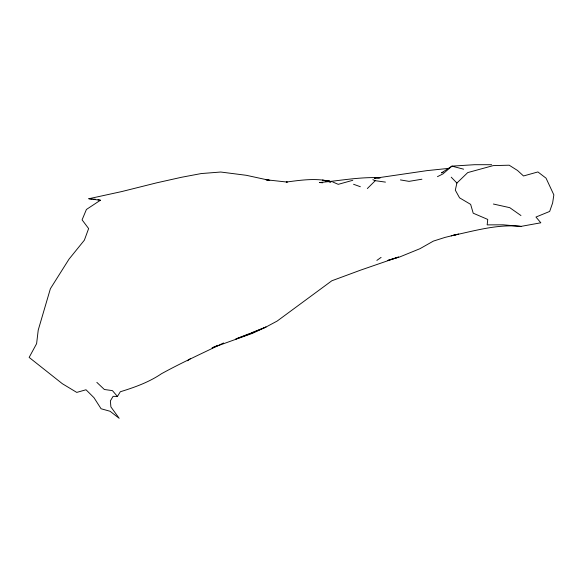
<?xml version="1.0" encoding="UTF-8"?>
<svg xmlns="http://www.w3.org/2000/svg" width="583" height="583" viewBox="0 0 583 583"><rect width="100%" height="100%" fill="white"/><g stroke="black" fill="none" stroke-linecap="round" stroke-linejoin="round"><path stroke-width="0.87" d="M456.897 183.04L455.316 190.167L459.55 197.826L470.641 204.378L473.214 213.196L487.76 219.434L487.162 224.878L503.144 224.812L520.983 226.393L540.82 222.793L535.966 217.044L549.667 211.44L552.633 202.95L553.85 194.882L546.052 178.172L537.905 171.941L523.512 175.971L517.515 170.469L509.178 165.2L493.182 165.616L467.741 172.583L456.897 183.04L451.227 177.181M331.333 181.736C316.722 177.764 301.061 180.089 286.282 182.064L287.281 182.085L265.965 179.746L269.754 180.409L246.325 175.301L220.724 172.029L201.244 173.559L181.539 177.268L156.565 182.858L121.672 191.581L88.842 198.737L100.349 200.275L86.408 209.479L82.086 219.864L88.631 228.565L84.36 240.181L68.976 259.209L50.386 288.709L38.223 330.102L36.605 343.657L29.15 357.408L62.359 383.723L76.752 392.403L86.022 389.765L93.987 397.701L101.07 408.749L110.1 411.277L119.172 418.295L110.901 406.912L110.362 400.9L113.102 396.331L117.438 396.447L120.324 391.747C134.658 387.352 148.935 382.237 161.433 373.761C181.67 362.597 202.767 353.145 223.544 342.957M367.334 188.549L375.277 180.686L385.45 182.115M187.478 360.804L190.342 358.691M376.858 260.404L381.093 257.394M437.454 176.671L442.934 173.916L451.934 166.133L474.533 164.705L491.637 164.712M217.758 345.304L212.066 347.869L252.658 333.243L266.001 327.034L277.158 321.065L331.822 280.78L360.702 270.097L398.553 257.045L387.44 260.535L399.566 257.016L419.986 248.686L433.358 241.114L445.084 237.383L458.42 234.162M443.095 172.247L441.499 172.889L451.934 166.133L463.609 169.187M249.276 333.658L235.889 338.956L248.803 334.307L266.001 327.034L250.945 332.995M352.788 180.307L338.249 184.337L332.725 181.976M458.457 234.14L451.242 235.765C474.27 231.021 497.153 223.901 520.983 226.393M421.932 179.214L409.033 181.364L400.419 179.914M376.013 178.223L374.359 178.332L426.894 170.644L448.866 168.356M377.667 178.107L380.152 177.932M379.832 177.742C359.471 176.795 339.525 180.825 319.346 182.537L322.756 182.778M88.842 198.737L92.099 198.985M93.732 199.116L95.364 199.24M97.973 199.736L100.589 200.239M493.4 204.028L509.753 207.665L520.962 215.542M330.525 181.983L322.552 180.14L330.35 182.085M331.064 181.728L327.916 180.621L330.43 181.51M353.553 184.272L360.352 186.728M372.858 179.688L375.277 180.686M96.844 382.375L104.357 389.488L112.424 390.625L117.438 396.447"/></g></svg>
